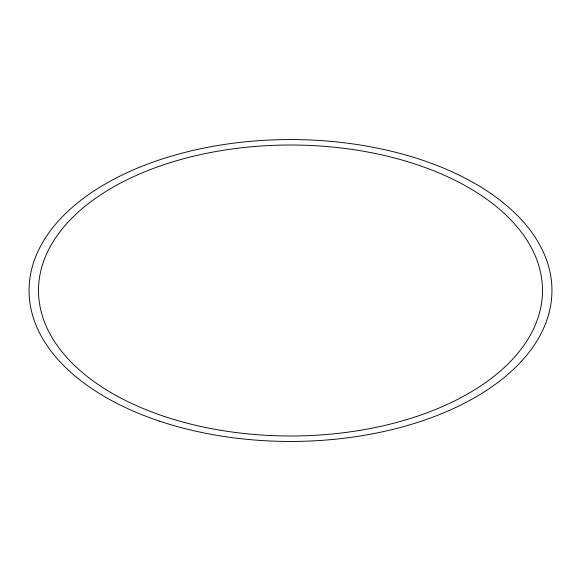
<?xml version="1.0" encoding="UTF-8"?>
<svg xmlns="http://www.w3.org/2000/svg" width="581" height="581" viewBox="0 0 581 581"><rect width="100%" height="100%" fill="white"/><g stroke="black" fill="none" stroke-linecap="round" stroke-linejoin="round"><path stroke-width="0.87" d="M159.775 421.225A261.45 150.944 0 0 0 551.95 290.5A261.45 150.944 0 0 0 159.775 159.775A261.45 150.944 0 0 0 159.775 421.225M164.503 416.497A251.994 145.49 0 0 0 542.494 290.5A251.994 145.49 0 0 0 164.503 164.503A251.994 145.49 0 0 0 164.503 416.497"/></g></svg>
